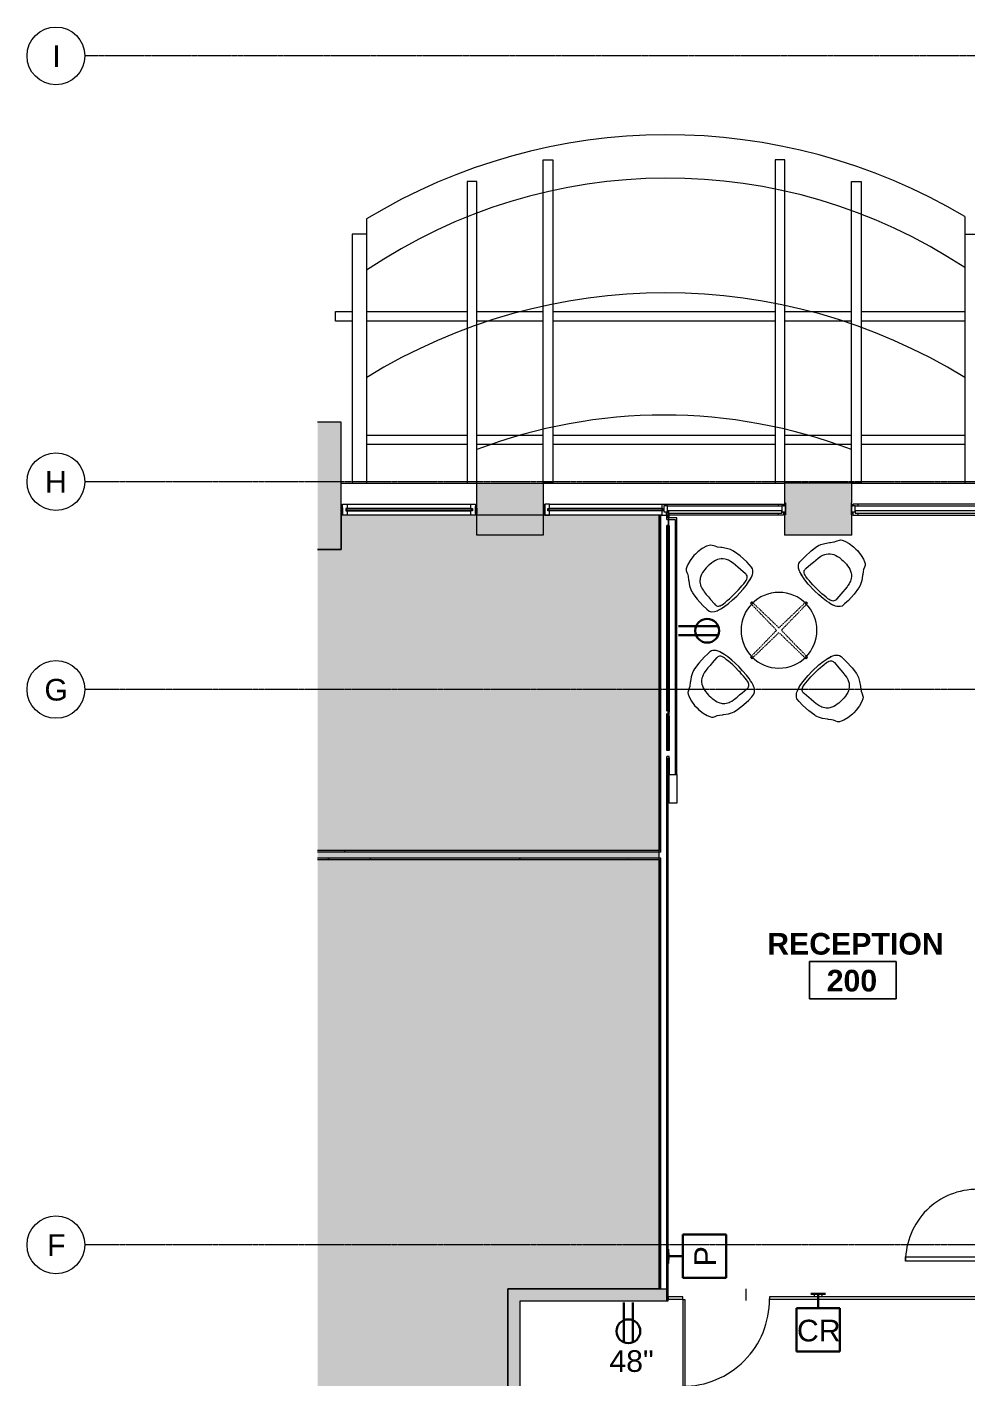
# Model space of a CAD drawing. Header units: inches. Extents: x 29752 to 31446, y 4278 to 5722.
# Drawn here: x 29752 to 30142, y 5061 to 5623 of the extents above; entities that cross this region are included whole.
import ezdxf

# ---------------------------------------------------------------- set-up
doc = ezdxf.new("R2010")
doc.units = ezdxf.units.IN
doc.header["$MEASUREMENT"] = 0
doc.linetypes.add('Dash', pattern=[0.25, 0.125, -0.125])
doc.linetypes.add('Grid Line 1_2_', pattern=[0.875, 0.5, -0.125, 0.125, -0.125])
for name, color, linetype, lineweight in [('1900 Duke Street_2nd Flr_LINKED_dwg', 8, 'Continuous', 9), ('A-ANNO-NOTE', 131, 'Continuous', 30), ('A-AREA-IDEN', 2, 'Continuous', 9), ('A-DETL-GENF', 92, 'Continuous', 9), ('A-DETL-THIN', 151, 'Continuous', 9), ('A-DOOR', 31, 'Continuous', 13), ('A-DOOR-FRAM', 31, 'Continuous', 20), ('A-GLAZ-CURT', 52, 'Continuous', 9), ('A-GLAZ-CWMG', 51, 'Continuous', 9), ('A-WALL', 113, 'Continuous', 13), ('A-WALL-PATT', 111, 'Continuous', 13), ('AE-GLAZING', 7, 'Continuous', 9), ('AE-Overhead', 7, 'Continuous', 9), ('AE-SILL', 7, 'Continuous', 9), ('AE-WALLS-PATT', 7, 'Continuous', 9), ('AE-WALLS-TENANT', 7, 'Continuous', 9), ('E-ELEC-FIXT', 91, 'Continuous', 9), ('I-FURN', 30, 'Continuous', 9), ('I-FURN-HDLN', 30, 'Dash', 9), ('I-WALL', 2, 'Continuous', 13), ('S-GRID', 1, 'Continuous', 9), ('S-GRID-IDEN', 1, 'Continuous', 9)]:
    doc.layers.add(name, color=color, linetype=linetype, lineweight=lineweight)
doc.styles.add('Swis721 Lt BT', font='swissl.ttf', dxfattribs={"height": 9})
doc.styles.add('Swis721 Lt BT_B', font='', dxfattribs={"height": 9})
doc.styles.get('Swis721 Lt BT_B').set_extended_font_data('Swis721 Lt BT', bold=True)
pattern_1 = [(0, (0, 0), (30.72, 7.68), [1.267, -21.773, 1.267, -21.773, -122.88]), (0, (0, 0), (30.72, 7.68), [-46.08, 1.267, -44.813, 1.267, -21.773, -53.76]), (0, (0, 0), (30.72, 7.68), [-115.2, 1.267, -14.093, 1.267, -37.133]), (120, (11.52, 3.84), (-22.0110751, 22.7643004), [1.267, -21.773, 1.267, -21.773, -122.88]), (120, (11.52, 3.84), (-22.0110751, 22.7643004), [-46.08, 1.267, -44.813, 1.267, -21.773, -53.76]), (120, (11.52, 3.84), (-22.0110751, 22.7643004), [-115.2, 1.267, -14.093, 1.267, -37.133]), (240, (15.36, 19.2), (-8.7089249, -30.4443004), [1.267, -21.773, 1.267, -21.773, -122.88]), (240, (15.36, 19.2), (-8.7089249, -30.4443004), [-46.08, 1.267, -44.813, 1.267, -21.773, -53.76]), (240, (15.36, 19.2), (-8.7089249, -30.4443004), [-115.2, 1.267, -14.093, 1.267, -37.133])]

# ---------------------------------------------------------------- blocks, each defined once
blk = doc.blocks.new('1900 Duke Street_2nd Flr_LINKED_dwg-5565117-FIRST FLOOR POWER _ SIGNAL')
at = {"layer": 'AE-WALLS-PATT'}
for points in [[(783.63, 1026.7), (783.63, 1079.62), (773.84, 1079.62), (773.84, 1026.7)], [(867.62, 1032.7), (867.62, 1054.28), (840, 1054.28), (840, 1032.7)]]:
    blk.add_hatch(color=256, dxfattribs=at).paths.add_polyline_path(points, flags=0)
h = blk.add_hatch(color=256, dxfattribs=at)
h.paths.add_polyline_path([(968, 1032.7), (995.63, 1032.7), (995.63, 1032.83), (968, 1032.83)], flags=0)
h.paths.add_polyline_path([(968.19, 1041.08), (968.19, 1042.33), (968, 1042.33), (968, 1041.08)], flags=0)
h.paths.add_polyline_path([(968, 1044.83), (968.19, 1044.83), (968.19, 1046.08), (968, 1046.08)], flags=0)
at = {"layer": 'AE-GLAZING'}
for p, q in [((918.81, 1045.53), (965.38, 1045.53)), ((783.63, 1043.83), (784.22, 1041.72)), ((786.25, 1041.03), (784.25, 1041.03)), ((838.13, 1043.58), (785.5, 1043.58)), ((838.13, 1042.98), (785.5, 1042.98)), ((785.88, 1043.58), (785.88, 1042.98)), ((837.75, 1042.98), (837.75, 1043.58)), ((840, 1043.83), (839.4, 1041.72)), ((867.62, 1043.83), (868.22, 1041.72)), ((917.31, 1043.58), (869.5, 1043.58)), ((917.31, 1042.98), (869.5, 1042.98)), ((869.88, 1043.58), (869.88, 1042.98)), ((916.81, 1043.78), (870.25, 1043.78)), ((916.81, 1041.03), (870.25, 1041.03)), ((916.94, 1042.98), (916.94, 1043.58)), ((919.56, 1041.03), (918.81, 1041.03)), ((919.77, 1041.03), (919.56, 1041.03)), ((965.38, 1041.03), (919.77, 1041.03)), ((967.56, 1042.33), (967.41, 1041.72)), ((967.78, 1042.33), (967.93, 1041.72)), ((995.8, 1042.33), (995.69, 1041.96)), ((996.05, 1042.33), (996.22, 1041.72)), ((998.25, 1041.83), (998.25, 1041.03))]:
    blk.add_line(p, q, dxfattribs=at)
at = {"layer": 'AE-GLAZING', "flags": 128}
for points in [[(784.25, 1043.67), (784.25, 1041.03), (784.25, 1045.53), (786.25, 1045.53)], [(786.25, 1043.78), (786.25, 1045.53), (837.38, 1045.53), (837.38, 1043.78), (786.25, 1043.78), (785.5, 1043.78), (785.5, 1042.78), (786.25, 1042.78)], [(837.38, 1045.53), (839.38, 1045.53), (839.38, 1041.03), (837.38, 1041.03), (786.25, 1041.03), (786.25, 1042.78), (837.38, 1042.78), (837.38, 1041.03)], [(870.25, 1045.53), (916.81, 1045.53), (916.81, 1043.78), (917.31, 1043.78), (917.31, 1042.78), (916.81, 1042.78), (870.25, 1042.78), (869.5, 1042.78), (869.5, 1043.78), (870.25, 1043.78), (870.25, 1045.53), (868.25, 1045.53), (868.25, 1041.03), (868.25, 1043.67)], [(916.81, 1045.53), (918.81, 1045.53), (918.81, 1044.83)], [(965.38, 1044.83), (965.38, 1045.53), (967.38, 1045.53), (967.38, 1044.83)], [(998.25, 1045.53), (996.25, 1045.53), (996.25, 1044.83)], [(1049.38, 1044.83), (1049.38, 1045.53), (998.25, 1045.53), (998.25, 1044.83)], [(784.22, 1043.83), (783.63, 1043.83), (783.63, 1041.72), (784.22, 1041.72), (784.22, 1043.83), (783.63, 1041.72)], [(837.38, 1043.78), (838.13, 1043.78), (838.13, 1042.78), (837.38, 1042.78)], [(840, 1041.72), (839.4, 1043.83), (840, 1043.83), (840, 1041.72), (839.4, 1041.72), (839.4, 1043.83)], [(868.22, 1043.83), (867.62, 1043.83), (867.62, 1041.72), (868.22, 1041.72), (868.22, 1043.83), (867.62, 1041.72)], [(868.25, 1041.03), (870.25, 1041.03), (870.25, 1042.78)], [(916.81, 1042.78), (916.81, 1041.03), (918.81, 1041.03), (918.81, 1042.33)], [(967.38, 1042.33), (967.38, 1041.03), (965.38, 1041.03), (965.38, 1041.83)], [(967.93, 1042.33), (967.93, 1041.72), (967.41, 1041.72), (967.41, 1042.33)], [(995.69, 1041.72), (996.22, 1041.72), (996.22, 1042.33)], [(996.25, 1042.33), (996.25, 1041.03), (998.25, 1041.03), (1049.38, 1041.03), (1049.38, 1041.83)]]:
    blk.add_lwpolyline(points, dxfattribs=at)
at = {"layer": 'AE-GLAZING'}
for centre, radius, start, end in [((783.91, 1046), 0.631, 242.9414, 302.3616), ((783.91, 1045.84), 0.631, 242.9414, 302.3616), ((783.91, 1045.64), 0.631, 242.9414, 302.3616), ((783.91, 1045.42), 0.631, 242.9414, 302.3616), ((839.71, 1046), 0.631, 237.6384, 297.0586), ((839.71, 1045.84), 0.631, 237.6384, 297.0586), ((839.71, 1045.64), 0.631, 237.6384, 297.0586), ((839.71, 1045.42), 0.631, 237.6384, 297.0586), ((867.91, 1046), 0.631, 242.9414, 302.3616), ((867.91, 1045.84), 0.631, 242.9414, 302.3616), ((867.91, 1045.64), 0.631, 242.9414, 302.3616), ((867.91, 1045.42), 0.631, 242.9414, 302.3616), ((967.68, 1045.87), 0.497, 233.3767, 300.5856), ((967.68, 1045.7), 0.497, 233.3767, 300.5856), ((967.68, 1045.51), 0.497, 233.3767, 300.5856), ((967.68, 1045.28), 0.497, 233.3767, 251.8134), ((967.68, 1045.28), 0.497, 288.5682, 300.5856), ((995.91, 1046), 0.631, 249.476, 302.3616), ((995.91, 1045.84), 0.631, 249.476, 302.3616), ((995.91, 1045.64), 0.631, 249.476, 302.3616), ((995.91, 1045.42), 0.631, 286.0659, 302.3616)]:
    blk.add_arc(centre, radius, start, end, dxfattribs=at)
for centre in [(783.94, 1044.32), (839.63, 1044.32), (867.94, 1044.32)]:
    blk.add_ellipse(centre, major_axis=(0, 0.333), ratio=0.724983, dxfattribs=at)
at = {"layer": 'AE-Overhead'}
for p, q in [((794.22, 1164.19), (794.22, 1054.28)), ((1042.69, 1165.15), (1042.69, 1054.28)), ((794.22, 1125.64), (836, 1125.64)), ((840, 1125.64), (867.62, 1125.64)), ((871.62, 1125.64), (964, 1125.64)), ((968, 1125.64), (995.63, 1125.64)), ((999.63, 1125.64), (1042.69, 1125.64)), ((836, 1121.64), (794.22, 1121.64)), ((867.62, 1121.64), (840, 1121.64)), ((964, 1121.64), (871.62, 1121.64)), ((995.63, 1121.64), (968, 1121.64)), ((1042.69, 1121.64), (999.63, 1121.64)), ((794.22, 1074.29), (836, 1074.29)), ((840, 1074.29), (867.62, 1074.29)), ((871.62, 1074.29), (964, 1074.29)), ((968, 1074.29), (995.63, 1074.29)), ((999.63, 1074.29), (1042.69, 1074.29)), ((836, 1070.29), (794.22, 1070.29)), ((867.62, 1070.29), (840, 1070.29)), ((964, 1070.29), (871.62, 1070.29)), ((995.63, 1070.29), (968, 1070.29)), ((1042.69, 1070.29), (999.63, 1070.29)), ((964, 1054.28), (967.81, 1054.28)), ((999.63, 1054.28), (995.81, 1054.28))]:
    blk.add_line(p, q, dxfattribs=at)
at = {"layer": 'AE-Overhead', "flags": 128}
for points in [[(871.62, 1054.28), (867.62, 1054.28), (867.62, 1188.63), (871.62, 1188.63)], [(836, 1054.28), (840, 1054.28), (840, 1179.63), (836, 1179.63)]]:
    blk.add_lwpolyline(points, close=True, dxfattribs=at)
for points in [[(968, 1054.33), (968, 1188.63), (964, 1188.63), (964, 1054.28)], [(995.63, 1054.33), (995.63, 1179.63), (999.63, 1179.63), (999.63, 1054.28)], [(794.22, 1157.79), (788.22, 1157.79), (788.22, 1054.28)], [(1042.69, 1157.79), (1048.69, 1157.79), (1048.69, 1054.28)], [(788.22, 1121.64), (781.22, 1121.64), (781.22, 1125.64), (788.22, 1125.64)]]:
    blk.add_lwpolyline(points, dxfattribs=at)
at = {"layer": 'AE-Overhead'}
for centre, radius, start, end in [((919.25, 957.63), 241.45, 59.2544, 121.1863), ((919.25, 957.63), 223.45, 56.4676, 124.0236), ((918.46, 896.42), 236.99, 58.3842, 121.6158), ((917.81, 864.34), 218.23, 69.1109, 110.8891)]:
    blk.add_arc(centre, radius, start, end, dxfattribs=at)
at = {"layer": 'AE-SILL'}
for p, q in [((783.63, 1054.28), (967.81, 1054.28)), ((995.81, 1054.28), (1051.88, 1054.28))]:
    blk.add_line(p, q, dxfattribs=at)
at = {"layer": 'AE-WALLS-TENANT'}
for p, q in [((968, 1044.83), (968, 1046.08)), ((968, 1041.08), (968, 1042.33)), ((995.63, 1032.83), (995.63, 1032.7)), ((773.84, 1026.7), (783.63, 1026.7)), ((951.81, 719.33), (951.81, 714.45))]:
    blk.add_line(p, q, dxfattribs=at)
at = {"layer": 'AE-WALLS-TENANT', "flags": 128}
for points in [[(783.63, 1026.7), (783.63, 1066.88), (783.63, 1079.62), (773.84, 1079.62)], [(995.63, 1032.7), (968, 1032.7), (968, 1032.83)]]:
    blk.add_lwpolyline(points, dxfattribs=at)
blk.add_lwpolyline([(867.62, 1032.7), (840, 1032.7), (840, 1054.28), (867.62, 1054.28)], close=True, dxfattribs=at)
blk = doc.blocks.new('HermanMiller_Collection_SaibaSideChair - Conference Chair-6290401-FIRST FLOOR POWER _ SIGNAL')
at = {"layer": 'I-FURN'}
for p, q in [((-5.27, 11.72), (-6.85, 10.84)), ((-4.36, 12.02), (-5.27, 11.72)), ((-4.36, 12.02), (-5.27, 11.72)), ((-4.36, 12.02), (-5.27, 11.72)), ((-3.51, 12.26), (-4.36, 12.02)), ((-3.51, 12.26), (-4.36, 12.02)), ((-3.51, 12.26), (-4.36, 12.02)), ((-0.58, 12.69), (-3.51, 12.26)), ((-0.58, 12.69), (-3.51, 12.26)), ((-0.58, 12.69), (-3.51, 12.26)), ((3.01, 12.86), (-0.58, 12.69)), ((4.61, 12.82), (3.01, 12.86)), ((5.95, 12.71), (4.61, 12.82)), ((6.75, 12.54), (5.95, 12.71)), ((7.25, 12.26), (6.75, 12.54)), ((8.17, 11.26), (7.25, 12.26)), ((8.42, 10.85), (8.17, 11.26)), ((-12.87, 6.64), (-13.37, 5.6)), ((-12.44, 7.24), (-12.87, 6.64)), ((-10.82, 8.16), (-12.44, 7.24)), ((-10.18, 8.45), (-10.82, 8.16)), ((-9.85, 8.67), (-10.18, 8.45)), ((-8.78, 9.46), (-9.85, 8.67)), ((-8.47, 9.72), (-8.78, 9.46)), ((-6.85, 10.84), (-8.47, 9.72)), ((-5.39, 6.19), (-5.85, 5.56)), ((-4.76, 6.85), (-5.39, 6.19)), ((-4.14, 7.29), (-4.76, 6.85)), ((-3.59, 7.59), (-4.14, 7.29)), ((-2.79, 7.94), (-3.59, 7.59)), ((-1.82, 8.24), (-2.79, 7.94)), ((-0.61, 8.46), (-1.82, 8.24)), ((0.72, 8.59), (-0.61, 8.46)), ((2.04, 8.68), (0.72, 8.59)), ((3.38, 8.79), (2.04, 8.68)), ((6.15, 8.99), (3.38, 8.79)), ((6.48, 9.01), (6.15, 8.99)), ((6.83, 8.96), (6.48, 9.01)), ((7.22, 8.86), (6.83, 8.96)), ((7.53, 8.65), (7.22, 8.86)), ((7.92, 8.25), (7.53, 8.65)), ((8.16, 7.81), (7.92, 8.25)), ((8.35, 7.27), (8.16, 7.81)), ((8.45, 6.68), (8.35, 7.27)), ((8.79, 10.06), (8.42, 10.85)), ((8.61, 5.51), (8.45, 6.68)), ((8.9, 9.75), (8.79, 10.06)), ((9.24, 8.56), (8.9, 9.75)), ((9.49, 7.51), (9.22, 8.68)), ((9.49, 7.51), (9.22, 8.68)), ((9.49, 7.51), (9.24, 8.56)), ((9.76, 5.96), (9.49, 7.51)), ((9.76, 5.96), (9.49, 7.51)), ((9.76, 5.96), (9.49, 7.51)), ((10, 3.79), (9.76, 5.96)), ((-14.25, 1.45), (-14.28, 0)), ((-14.25, 1.45), (-14.28, 0)), ((-13.93, 3.7), (-14.25, 1.45)), ((-13.37, 5.6), (-13.93, 3.7)), ((-7.05, 1.24), (-7.08, 0.39)), ((-7.08, 0.39), (-7.08, 0.01)), ((-7.08, 0.01), (-7.07, -0.82)), ((-6.93, 2.38), (-7.05, 1.24)), ((-6.77, 3.27), (-6.93, 2.38)), ((-6.54, 4.1), (-6.77, 3.27)), ((-6.24, 4.89), (-6.54, 4.1)), ((-5.85, 5.56), (-6.24, 4.89)), ((8.72, 4.4), (8.61, 5.51)), ((8.78, 3.48), (8.72, 4.4)), ((8.85, 2.16), (8.78, 3.48)), ((8.89, 1.06), (8.85, 2.16)), ((8.87, -1.46), (8.89, 1.06)), ((10.16, -0.13), (10, 3.79)), ((-14.28, 0), (-14.29, -0.8)), ((-14.28, 0), (-14.29, -0.8)), ((-14.29, -0.8), (-13.99, -3.35)), ((-14.29, -0.8), (-13.99, -3.35)), ((-13.99, -3.35), (-13.52, -5.18)), ((-13.52, -5.18), (-13.1, -6.23)), ((-7.07, -0.82), (-7.02, -1.63)), ((-7.02, -1.63), (-6.91, -2.45)), ((-6.91, -2.45), (-6.76, -3.28)), ((-6.76, -3.28), (-6.53, -4.11)), ((-6.53, -4.11), (-6.24, -4.84)), ((-6.24, -4.84), (-6.06, -5.24)), ((-6.06, -5.24), (-5.8, -5.65)), ((8.51, -6.33), (8.62, -5.37)), ((8.62, -5.37), (8.73, -4.23)), ((8.73, -4.23), (8.8, -3.11)), ((8.8, -3.11), (8.85, -2.1)), ((8.85, -2.1), (8.87, -1.46)), ((9.66, -6.6), (9.92, -4.88)), ((9.66, -6.6), (9.92, -4.88)), ((9.92, -4.88), (10.04, -2.44)), ((10.04, -2.44), (10.16, -0.13)), ((-13.1, -6.23), (-12.69, -6.93)), ((-12.69, -6.93), (-12.18, -7.44)), ((-12.18, -7.44), (-11.47, -7.87)), ((-11.47, -7.87), (-10.56, -8.18)), ((-10.56, -8.18), (-9.84, -8.66)), ((-9.84, -8.66), (-8.78, -9.45)), ((-8.78, -9.45), (-8.44, -9.7)), ((-8.44, -9.7), (-6.72, -10.92)), ((-6.72, -10.92), (-5.26, -11.72)), ((-5.8, -5.65), (-5.51, -6.04)), ((-5.51, -6.04), (-5.2, -6.4)), ((-5.2, -6.4), (-4.81, -6.76)), ((-4.81, -6.76), (-4.3, -7.17)), ((-4.3, -7.17), (-3.73, -7.51)), ((-3.73, -7.51), (-3.19, -7.79)), ((-3.19, -7.79), (-2.82, -7.92)), ((-2.82, -7.92), (-2.05, -8.17)), ((-2.05, -8.17), (-1.23, -8.33)), ((-1.23, -8.33), (-0.63, -8.42)), ((-0.63, -8.42), (0.72, -8.58)), ((0.72, -8.58), (2.05, -8.68)), ((2.05, -8.68), (3.47, -8.78)), ((3.47, -8.78), (5.92, -8.96)), ((5.92, -8.96), (6.45, -9)), ((6.45, -9), (6.73, -8.98)), ((6.73, -8.98), (7.09, -8.9)), ((7.09, -8.9), (7.43, -8.73)), ((7.43, -8.73), (7.76, -8.46)), ((7.76, -8.46), (7.96, -8.15)), ((7.96, -8.15), (8.14, -7.83)), ((8.14, -7.83), (8.3, -7.41)), ((8.17, -11.26), (8.47, -10.77)), ((8.3, -7.41), (8.4, -6.96)), ((8.4, -6.96), (8.51, -6.33)), ((8.47, -10.77), (8.73, -10.17)), ((8.73, -10.17), (8.9, -9.74)), ((8.9, -9.74), (9.25, -8.58)), ((9.25, -8.58), (9.46, -7.72)), ((9.36, -8.15), (9.46, -7.72)), ((9.36, -8.15), (9.46, -7.72)), ((9.46, -7.72), (9.66, -6.6)), ((9.46, -7.72), (9.66, -6.6)), ((9.46, -7.72), (9.66, -6.6)), ((9.66, -6.6), (9.69, -6.39)), ((-5.26, -11.72), (-4.53, -11.95)), ((-5.26, -11.72), (-4.53, -11.95)), ((-5.26, -11.72), (-4.53, -11.95)), ((-4.53, -11.95), (-3.9, -12.15)), ((-4.53, -11.95), (-3.9, -12.15)), ((-4.53, -11.95), (-3.9, -12.15)), ((-3.9, -12.15), (-3.52, -12.26)), ((-3.9, -12.15), (-3.52, -12.26)), ((-3.9, -12.15), (-3.52, -12.26)), ((-3.52, -12.26), (-0.58, -12.69)), ((-3.52, -12.26), (-0.58, -12.69)), ((-3.52, -12.26), (-0.58, -12.69)), ((-0.58, -12.69), (3.02, -12.86)), ((3.02, -12.86), (5.15, -12.78)), ((5.15, -12.78), (6.54, -12.62)), ((6.54, -12.62), (7.24, -12.25)), ((7.24, -12.25), (8.17, -11.26))]:
    blk.add_line(p, q, dxfattribs=at)
for centre, radius, start, end in [((1.18, 6.82), 8.25, 12.1813, 20.7413), ((-0.69, -6.21), 10.22, 339.7908, 346.6331)]:
    blk.add_arc(centre, radius, start, end, dxfattribs=at)
blk = doc.blocks.new('HermanMiller_Collection_SaibaSideChair - Conference Chair-6290403-FIRST FLOOR POWER _ SIGNAL')
at = {"layer": 'I-FURN'}
for p, q in [((-6.72, 10.92), (-5.26, 11.72)), ((-5.26, 11.72), (-4.53, 11.95)), ((-5.26, 11.72), (-4.53, 11.95)), ((-5.26, 11.72), (-4.53, 11.95)), ((-4.53, 11.95), (-3.9, 12.15)), ((-4.53, 11.95), (-3.9, 12.15)), ((-4.53, 11.95), (-3.9, 12.15)), ((-3.9, 12.15), (-3.52, 12.26)), ((-3.9, 12.15), (-3.52, 12.26)), ((-3.9, 12.15), (-3.52, 12.26)), ((-3.52, 12.26), (-0.58, 12.69)), ((-3.52, 12.26), (-0.58, 12.69)), ((-3.52, 12.26), (-0.58, 12.69)), ((-0.58, 12.69), (3.02, 12.86)), ((3.02, 12.86), (5.15, 12.78)), ((5.15, 12.78), (6.54, 12.62)), ((6.54, 12.62), (7.24, 12.25)), ((7.24, 12.25), (8.17, 11.26)), ((8.17, 11.26), (8.47, 10.77)), ((-13.52, 5.18), (-13.1, 6.23)), ((-13.1, 6.23), (-12.69, 6.93)), ((-12.69, 6.93), (-12.18, 7.44)), ((-12.18, 7.44), (-11.47, 7.87)), ((-11.47, 7.87), (-10.56, 8.18)), ((-10.56, 8.18), (-9.84, 8.66)), ((-9.84, 8.66), (-8.78, 9.45)), ((-8.78, 9.45), (-8.44, 9.7)), ((-8.44, 9.7), (-6.72, 10.92)), ((-6.06, 5.24), (-5.8, 5.65)), ((-5.8, 5.65), (-5.51, 6.04)), ((-5.51, 6.04), (-5.2, 6.4)), ((-5.2, 6.4), (-4.81, 6.76)), ((-4.81, 6.76), (-4.3, 7.17)), ((-4.3, 7.17), (-3.73, 7.51)), ((-3.73, 7.51), (-3.19, 7.79)), ((-3.19, 7.79), (-2.82, 7.92)), ((-2.82, 7.92), (-2.05, 8.17)), ((-2.05, 8.17), (-1.23, 8.33)), ((-1.23, 8.33), (-0.63, 8.42)), ((-0.63, 8.42), (0.72, 8.58)), ((0.72, 8.58), (2.05, 8.68)), ((2.05, 8.68), (3.47, 8.78)), ((3.47, 8.78), (5.92, 8.96)), ((5.92, 8.96), (6.45, 9)), ((6.45, 9), (6.73, 8.98)), ((6.73, 8.98), (7.09, 8.9)), ((7.09, 8.9), (7.43, 8.73)), ((7.43, 8.73), (7.76, 8.46)), ((7.76, 8.46), (7.96, 8.15)), ((7.96, 8.15), (8.14, 7.83)), ((8.14, 7.83), (8.3, 7.41)), ((8.3, 7.41), (8.4, 6.96)), ((8.4, 6.96), (8.51, 6.33)), ((8.47, 10.77), (8.73, 10.17)), ((8.51, 6.33), (8.62, 5.37)), ((8.73, 10.17), (8.9, 9.74)), ((8.9, 9.74), (9.25, 8.58)), ((9.25, 8.58), (9.46, 7.72)), ((9.36, 8.15), (9.46, 7.72)), ((9.36, 8.15), (9.46, 7.72)), ((9.46, 7.72), (9.66, 6.6)), ((9.46, 7.72), (9.66, 6.6)), ((9.46, 7.72), (9.66, 6.6)), ((9.66, 6.6), (9.69, 6.39)), ((9.66, 6.6), (9.92, 4.88)), ((9.66, 6.6), (9.92, 4.88)), ((-14.29, 0.8), (-13.99, 3.35)), ((-14.29, 0.8), (-13.99, 3.35)), ((-14.28, 0), (-14.29, 0.8)), ((-14.28, 0), (-14.29, 0.8)), ((-14.25, -1.45), (-14.28, 0)), ((-14.25, -1.45), (-14.28, 0)), ((-13.99, 3.35), (-13.52, 5.18)), ((-7.08, -0.01), (-7.07, 0.82)), ((-7.07, 0.82), (-7.02, 1.63)), ((-7.02, 1.63), (-6.91, 2.45)), ((-6.91, 2.45), (-6.76, 3.28)), ((-6.76, 3.28), (-6.53, 4.11)), ((-6.53, 4.11), (-6.24, 4.84)), ((-6.24, 4.84), (-6.06, 5.24)), ((8.62, 5.37), (8.73, 4.23)), ((8.73, 4.23), (8.8, 3.11)), ((8.8, 3.11), (8.85, 2.1)), ((8.85, 2.1), (8.87, 1.46)), ((8.87, 1.46), (8.89, -1.06)), ((9.92, 4.88), (10.04, 2.44)), ((10.16, 0.13), (10, -3.79)), ((10.04, 2.44), (10.16, 0.13)), ((-13.93, -3.7), (-14.25, -1.45)), ((-13.37, -5.6), (-13.93, -3.7)), ((-12.87, -6.64), (-13.37, -5.6)), ((-7.08, -0.39), (-7.08, -0.01)), ((-7.05, -1.24), (-7.08, -0.39)), ((-6.93, -2.38), (-7.05, -1.24)), ((-6.77, -3.27), (-6.93, -2.38)), ((-6.54, -4.1), (-6.77, -3.27)), ((-6.24, -4.89), (-6.54, -4.1)), ((-5.85, -5.56), (-6.24, -4.89)), ((-5.39, -6.19), (-5.85, -5.56)), ((8.61, -5.51), (8.45, -6.68)), ((8.72, -4.4), (8.61, -5.51)), ((8.78, -3.48), (8.72, -4.4)), ((8.85, -2.16), (8.78, -3.48)), ((8.89, -1.06), (8.85, -2.16)), ((10, -3.79), (9.76, -5.96)), ((-12.44, -7.24), (-12.87, -6.64)), ((-10.82, -8.16), (-12.44, -7.24)), ((-10.18, -8.45), (-10.82, -8.16)), ((-9.85, -8.67), (-10.18, -8.45)), ((-8.78, -9.46), (-9.85, -8.67)), ((-8.47, -9.72), (-8.78, -9.46)), ((-6.85, -10.84), (-8.47, -9.72)), ((-5.27, -11.72), (-6.85, -10.84)), ((-4.76, -6.85), (-5.39, -6.19)), ((-4.14, -7.29), (-4.76, -6.85)), ((-3.59, -7.59), (-4.14, -7.29)), ((-2.79, -7.94), (-3.59, -7.59)), ((-1.82, -8.24), (-2.79, -7.94)), ((-0.61, -8.46), (-1.82, -8.24)), ((0.72, -8.59), (-0.61, -8.46)), ((2.04, -8.68), (0.72, -8.59)), ((3.38, -8.79), (2.04, -8.68)), ((6.15, -8.99), (3.38, -8.79)), ((6.48, -9.01), (6.15, -8.99)), ((6.83, -8.96), (6.48, -9.01)), ((7.22, -8.86), (6.83, -8.96)), ((7.53, -8.65), (7.22, -8.86)), ((7.92, -8.25), (7.53, -8.65)), ((8.16, -7.81), (7.92, -8.25)), ((8.35, -7.27), (8.16, -7.81)), ((8.42, -10.85), (8.17, -11.26)), ((8.45, -6.68), (8.35, -7.27)), ((8.79, -10.06), (8.42, -10.85)), ((8.9, -9.75), (8.79, -10.06)), ((9.24, -8.56), (8.9, -9.75)), ((9.49, -7.51), (9.22, -8.68)), ((9.49, -7.51), (9.22, -8.68)), ((9.49, -7.51), (9.24, -8.56)), ((9.76, -5.96), (9.49, -7.51)), ((9.76, -5.96), (9.49, -7.51)), ((9.76, -5.96), (9.49, -7.51)), ((-4.36, -12.02), (-5.27, -11.72)), ((-4.36, -12.02), (-5.27, -11.72)), ((-4.36, -12.02), (-5.27, -11.72)), ((-3.51, -12.26), (-4.36, -12.02)), ((-3.51, -12.26), (-4.36, -12.02)), ((-3.51, -12.26), (-4.36, -12.02)), ((-0.58, -12.69), (-3.51, -12.26)), ((-0.58, -12.69), (-3.51, -12.26)), ((-0.58, -12.69), (-3.51, -12.26)), ((3.01, -12.86), (-0.58, -12.69)), ((4.61, -12.82), (3.01, -12.86)), ((5.95, -12.71), (4.61, -12.82)), ((6.75, -12.54), (5.95, -12.71)), ((7.25, -12.26), (6.75, -12.54)), ((8.17, -11.26), (7.25, -12.26))]:
    blk.add_line(p, q, dxfattribs=at)
for centre, radius, start, end in [((-0.69, 6.21), 10.22, 13.3669, 20.2092), ((1.18, -6.82), 8.25, 339.2587, 347.8187)]:
    blk.add_arc(centre, radius, start, end, dxfattribs=at)
blk = doc.blocks.new('Table-Coffee-Teknion-BBCTC_Cosmos_Round-R2013 - 17 3_4_ High-6290376-FIRST FLOOR POWER _ SIGNAL')
at = {"layer": 'I-FURN'}
for p, q in [((-11.85, 11.25), (-11.44, 10.83)), ((-10.81, 11.45), (-11.24, 11.86)), ((11.24, 11.86), (10.81, 11.45)), ((11.44, 10.83), (11.85, 11.25)), ((-11.44, -10.83), (-11.85, -11.25)), ((11.81, -11.29), (11.41, -10.86)), ((-11.24, -11.86), (-10.81, -11.45)), ((10.82, -11.45), (11.24, -11.86))]:
    blk.add_line(p, q, dxfattribs=at)
for radius, start, end in [(15.75, 0, 180), (16.34, 133.4535, 136.4655), (15.75, 133.359, 136.5603), (15.75, 43.4397, 46.635), (16.34, 43.5345, 46.5404), (15.75, 180, 360), (15.75, 223.4397, 226.635), (15.75, 313.3594, 316.3973), (16.34, 223.5345, 226.5404), (16.34, 313.4535, 316.3027)]:
    blk.add_arc((0, 0), radius, start, end, dxfattribs=at)
at = {"layer": 'I-FURN-HDLN'}
for p, q in [((-1.13, 0.14), (-11.85, 11.25)), ((-11.24, 11.86), (-0.14, 1.13)), ((0.14, 1.13), (11.24, 11.86)), ((11.85, 11.25), (1.13, 0.14)), ((-11.85, -11.25), (-1.13, -0.13)), ((-0.14, -1.13), (-11.24, -11.86)), ((11.24, -11.86), (0.14, -1.14)), ((1.14, -0.14), (11.81, -11.29))]:
    blk.add_line(p, q, dxfattribs=at)
for centre, start, end in [((-1.29, 0), 319.2979, 41.4043), ((0, 1.29), 228.5957, 311.4043), ((1.29, 0), 138.6476, 223.7627), ((0, -1.29), 47.5735, 131.4196)]:
    blk.add_arc(centre, 0.206, start, end, dxfattribs=at)
blk = doc.blocks.new('Single Flush - OTJ_SOLIDFLUSH_ALUM 3-6427515-FIRST FLOOR POWER _ SIGNAL')
at = {"layer": 'A-DOOR', "lineweight": 20}
for p, q in [((13.15625, -1.875), (14.90625, -1.875)), ((13.15625, -31.6875), (13.15625, -1.875)), ((14.90625, -1.875), (14.90625, -31.6875)), ((14.90625, -31.6875), (13.15625, -31.6875))]:
    blk.add_line(p, q, dxfattribs=at)
at = {"layer": 'A-DOOR', "lineweight": 9}
blk.add_arc((14.90625, -1.875), 29.8125, 179.5, 270, dxfattribs=at)
at = {"layer": 'A-DOOR-FRAM'}
for p, q in [((-17, 3.875), (-17, -1.875)), ((-17, 3.875), (-15, 3.875)), ((-15, 3.875), (-15, -1.875)), ((15.000004, 3.875), (15.000004, -1.875)), ((15.000004, 3.875), (17.000004, 3.875)), ((17.000004, 3.875), (17.000004, -1.875)), ((-17, -1.875), (-15, -1.875)), ((15.000004, -1.875), (17.000004, -1.875))]:
    blk.add_line(p, q, dxfattribs=at)
blk = doc.blocks.new('Furniture 3 - Furniture 1-6136880-FIRST FLOOR POWER _ SIGNAL')
at = {"layer": 'I-FURN'}
for p, q in [((30018.11, 5421.64), (30018.11, 5336.37)), ((30018.32, 5421.64), (30018.11, 5421.64)), ((30018.11, 5419.64), (30018.11, 5420.64)), ((30018.32, 5336.37), (30018.32, 5421.64)), ((30018.32, 5420.64), (30018.32, 5418.62)), ((30018.32, 5415.5), (30018.32, 5336.37)), ((30018.11, 5337.05), (30018.11, 5337.99)), ((30018.11, 5336.37), (30018.11, 5337.05)), ((30018.11, 5336.37), (30018.32, 5336.37)), ((30018.32, 5336.37), (30018.11, 5336.37))]:
    blk.add_line(p, q, dxfattribs=at)
blk = doc.blocks.new('Rectangular Mullion - 1_5_ x 2_5_ rectangular-6353520-FIRST FLOOR POWER _ SIGNAL')
at = {"layer": 'A-GLAZ-CWMG', "lineweight": 20}
for p, q in [((0, 1.25), (-1.5, 1.25)), ((-1.5, 1.25), (-1.5, -1.25)), ((0, -1.25), (0, 1.25)), ((-1.5, -1.25), (0, -1.25))]:
    blk.add_line(p, q, dxfattribs=at)
blk = doc.blocks.new('System Panel - Glazed-6362420-FIRST FLOOR POWER _ SIGNAL')
at = {"layer": 'A-GLAZ-CURT', "lineweight": 13}
for p, q in [((26.65, 1.75), (-26.65, 1.75)), ((-26.65, 1.75), (-26.65, 0.75)), ((-26.65, 0.75), (26.65, 0.75)), ((26.65, 0.75), (26.65, 1.75))]:
    blk.add_line(p, q, dxfattribs=at)
blk = doc.blocks.new('Rectangular Mullion - 1_5_ x 2_5_ rectangular-6353524-FIRST FLOOR POWER _ SIGNAL')
at = {"layer": 'A-GLAZ-CWMG', "lineweight": 20}
for p, q in [((-1.5, 1.25), (0, 1.25)), ((-1.5, -1.25), (-1.5, 1.25)), ((0, 1.25), (0, -1.25)), ((0, -1.25), (-1.5, -1.25))]:
    blk.add_line(p, q, dxfattribs=at)
blk = doc.blocks.new('System Panel - Glazed-6362424-FIRST FLOOR POWER _ SIGNAL')
at = {"layer": 'A-GLAZ-CURT', "lineweight": 13}
for p, q in [((23.17, 1.75), (-23.75, 1.75)), ((-23.75, 1.75), (-23.75, 0.75)), ((-23.75, 0.75), (23.17, 0.75)), ((23.37, 1.75), (23.17, 1.75)), ((23.17, 0.75), (23.37, 0.75)), ((23.75, 1.75), (23.37, 1.75)), ((23.37, 0.75), (23.75, 0.75)), ((23.75, 0.75), (23.75, 1.75))]:
    blk.add_line(p, q, dxfattribs=at)
blk = doc.blocks.new('Rectangular Mullion - 1_5_ x 2_5_ rectangular-6362418-FIRST FLOOR POWER _ SIGNAL')
at = {"layer": 'A-GLAZ-CWMG'}
blk.add_line((30095.74, 5423.64), (30149.05, 5423.64), dxfattribs=at)
blk = doc.blocks.new('Rectangular Mullion - 1_5_ x 2_5_ rectangular-6362422-FIRST FLOOR POWER _ SIGNAL')
at = {"layer": 'A-GLAZ-CWMG'}
blk.add_line((30017.74, 5423.64), (30065.24, 5423.64), dxfattribs=at)
blk = doc.blocks.new('PS - Junction Box _Wall Base_ - Card Reader-4868761-FIRST FLOOR POWER _ SIGNAL')
at = {"layer": 'E-ELEC-FIXT'}
for p, q in [((30078.11, 5096.33), (30082.61, 5096.33)), ((30078.11, 5096.14), (30078.11, 5096.33)), ((30082.61, 5096.14), (30078.11, 5096.14)), ((30078.86, 5094.89), (30078.86, 5096.14)), ((30081.86, 5096.14), (30081.86, 5094.89)), ((30082.61, 5096.33), (30082.61, 5096.14))]:
    blk.add_line(p, q, dxfattribs=at)
blk = doc.blocks.new('PS - Junction Box _Wall Base_ - Push to Exit-4868767-FIRST FLOOR POWER _ SIGNAL')
at = {"layer": 'E-ELEC-FIXT'}
for p, q in [((30018.3, 5113.08), (30018.11, 5113.08)), ((30018.3, 5113.08), (30018.3, 5110.33)), ((30018.11, 5110.33), (30018.3, 5110.33))]:
    blk.add_line(p, q, dxfattribs=at)
blk = doc.blocks.new('Single Glass Door - 36_ x 96_-6428360-FIRST FLOOR POWER _ SIGNAL')
at = {"layer": 'A-DOOR', "lineweight": 20}
for p, q in [((17, 38), (17, 2)), ((18, 38), (17, 38)), ((18, 2), (18, 38)), ((17, 2), (18, 2))]:
    blk.add_line(p, q, dxfattribs=at)
at = {"layer": 'A-DOOR', "lineweight": 9}
blk.add_arc((18, 2), 36, 90, 180.5, dxfattribs=at)
blk = doc.blocks.new('System Panel - Glazed-6428524-FIRST FLOOR POWER _ SIGNAL')
at = {"layer": 'A-GLAZ-CURT', "lineweight": 13}
for p, q in [((22.1875, 1.75), (-64.1875, 1.75)), ((-64.1875, 1.75), (-64.1875, 0.75)), ((-64.1875, 0.75), (22.1875, 0.75)), ((22.1875, 0.75), (22.1875, 1.75)), ((64.1875, 1.75), (58.1875, 1.75)), ((58.1875, 1.75), (58.1875, 0.75)), ((58.1875, 0.75), (64.1875, 0.75)), ((64.1875, 0.75), (64.1875, 1.75))]:
    blk.add_line(p, q, dxfattribs=at)
blk = doc.blocks.new('Room Tag - Room Name and Number-3379422-FIRST FLOOR POWER _ SIGNAL')
at = {"layer": 'A-AREA-IDEN'}
for p, q in [((-0.1881, -0.1636), (-0.1881, -0.0018)), ((-0.1881, -0.0018), (0.1869, -0.0018)), ((0.1869, -0.0018), (-0.1881, -0.0018)), ((-0.1881, -0.0018), (-0.1881, -0.1636)), ((0.1869, -0.0018), (0.1869, -0.1636)), ((0.1869, -0.1636), (0.1869, -0.0018)), ((0.1869, -0.1636), (-0.1881, -0.1636)), ((-0.1881, -0.1636), (0.1869, -0.1636))]:
    blk.add_line(p, q, dxfattribs=at)
blk = doc.blocks.new('Grid - Grid Head - Circle-50561-FIRST FLOOR POWER _ SIGNAL')
at = {"layer": 'S-GRID-IDEN'}
blk.add_circle((0, 0), 0.125, dxfattribs=at)

msp = doc.modelspace()

# ---------------------------------------------------------------- hatches: boundary and pattern name
at = {"layer": 'A-DETL-GENF'}
h = msp.add_hatch(color=9, dxfattribs=at)
h.paths.add_polyline_path([(29883.92, 4391.56), (29937.92, 4391.56), (29937.92, 4391.81), (29967.92, 4391.81), (29967.92, 4391.56), (30063.92, 4391.56), (30063.92, 4391.81), (30077.49, 4391.81), (30077.49, 4721.2), (29872.39, 4721.2), (29872.39, 4391.81), (29883.92, 4391.81)], flags=0)
h.paths.add_polyline_path([(29872.39, 5033.27), (29951.49, 5033.27), (29951.49, 5098.14), (30014.36, 5098.14), (30014.36, 5419.84), (29966.17, 5419.84), (29966.17, 5411.51), (29938.55, 5411.51), (29938.55, 5419.84), (29882.17, 5419.84), (29882.17, 5405.51), (29872.39, 5405.51), (29872.39, 5037.14)], flags=0)
at = {"layer": 'A-WALL'}
msp.add_hatch(color=250, dxfattribs=at).paths.add_polyline_path([(30094.17, 5411.64), (30094.36, 5411.64), (30094.36, 5419.89), (30094.24, 5419.89), (30094.24, 5424.89), (30094.36, 5424.89), (30094.36, 5433.14), (30066.36, 5433.14), (30066.36, 5424.89), (30066.74, 5424.89), (30066.74, 5419.89), (30066.36, 5419.89), (30066.36, 5411.64), (30080.8, 5411.64)], flags=0)
at = {"layer": 'A-WALL-PATT', "lineweight": 9}
h = msp.add_hatch(dxfattribs=at)
h.set_pattern_fill('FP_1', color=256, style=0, pattern_type=2)
h.set_pattern_definition(pattern_1)
h.paths.add_polyline_path([(30014.36, 5098.13), (30014.99, 5098.13), (30014.99, 5277.25), (30014.36, 5277.25), (30014.36, 5098.14)], flags=0)
h.paths.add_polyline_path([(30014.36, 5279.75), (30014.99, 5279.75), (30014.99, 5419.64), (30014.36, 5419.64), (30014.36, 5280.37)], flags=0)
h = msp.add_hatch(dxfattribs=at)
h.set_pattern_fill('FP_1', color=256, style=0, pattern_type=2)
h.set_pattern_definition(pattern_1)
h.paths.add_polyline_path([(30017.49, 5093.13), (30018.11, 5093.13), (30018.11, 5319.49), (30017.49, 5319.49), (30017.49, 5093.89)], flags=0)
h.paths.add_polyline_path([(30017.49, 5321.99), (30018.11, 5321.99), (30018.11, 5337.05), (30017.49, 5337.3), (30017.49, 5328.49)], flags=0)
h.paths.add_polyline_path([(30018.11, 5337.99), (30018.11, 5415.5), (30017.49, 5415.5), (30017.53, 5338.23)], flags=0)
h.paths.add_polyline_path([(30018.11, 5418), (30018.11, 5419.64), (30017.49, 5419.64), (30017.49, 5418)], flags=0)
h = msp.add_hatch(dxfattribs=at)
h.set_pattern_fill('FP_1', color=256, style=0, pattern_type=2)
h.set_pattern_definition(pattern_1)
h.paths.add_polyline_path([(30021.61, 5312.02), (30021.61, 5418), (30020.99, 5418), (30020.99, 5312.02)], flags=0)
h = msp.add_hatch(dxfattribs=at)
h.set_pattern_fill('FP_1', color=256, style=0, pattern_type=2)
h.set_pattern_definition(pattern_1)
h.paths.add_polyline_path([(29910.53, 5279.75), (30014.36, 5279.75), (30014.36, 5280.37), (29872.39, 5280.37), (29872.39, 5279.75), (29882.17, 5279.75)], flags=0)
h = msp.add_hatch(dxfattribs=at)
h.set_pattern_fill('FP_1', color=256, style=0, pattern_type=2)
h.set_pattern_definition(pattern_1)
h.paths.add_polyline_path([(29986.37, 5276.62), (30014.36, 5276.62), (30014.36, 5277.25), (29872.39, 5277.25), (29872.39, 5276.62), (29976.6, 5276.62)], flags=0)
for points in [[(29956.49, 4786.2), (29956.49, 5098.13), (29951.49, 5098.13), (29951.49, 4786.2), (29956.36, 4786.2)], [(30017.49, 5093.13), (30017.49, 5098.13), (29956.49, 5098.13), (29956.49, 5093.13), (30014.99, 5093.13)]]:
    msp.add_hatch(color=7, dxfattribs=at).paths.add_polyline_path(points, flags=0)

# ---------------------------------------------------------------- linework, layer by layer
at = {"layer": 'A-ANNO-NOTE'}
for p, q in [((30022.27, 5373.67), (30038.79, 5373.67)), ((30022.27, 5369.84), (30038.79, 5369.84)), ((30024.11, 5120.7), (30024.11, 5102.7)), ((30042.11, 5120.7), (30024.11, 5120.7)), ((30042.11, 5102.7), (30042.11, 5120.7)), ((30018.11, 5108.7), (30018.11, 5114.7)), ((30018.11, 5111.7), (30024.11, 5111.7)), ((30024.11, 5102.7), (30042.11, 5102.7)), ((30077.36, 5096.14), (30083.36, 5096.14)), ((30080.36, 5096.14), (30080.36, 5090.14)), ((29999.58, 5092.48), (29999.58, 5075.95)), ((30003.41, 5092.48), (30003.41, 5075.95)), ((30089.36, 5090.14), (30071.36, 5090.14)), ((30071.36, 5090.14), (30071.36, 5072.14)), ((30089.36, 5072.14), (30089.36, 5090.14)), ((30071.36, 5072.14), (30089.36, 5072.14))]:
    msp.add_line(p, q, dxfattribs=at)
for centre in [(30034.23, 5371.76), (30001.5, 5080.52)]:
    msp.add_circle(centre, 4.95, dxfattribs=at)
at = {"layer": 'A-DETL-THIN'}
for p, q in [((30014.36, 5419.84), (29882.17, 5419.84)), ((29882.17, 5419.84), (29882.17, 5405.51)), ((30014.36, 5098.14), (30014.36, 5419.84)), ((29882.17, 5405.51), (29872.39, 5405.51)), ((29951.49, 5033.27), (29951.49, 5098.14)), ((29951.49, 5098.14), (30014.36, 5098.14))]:
    msp.add_line(p, q, dxfattribs=at)
at = {"layer": 'A-WALL', "color": 8, "lineweight": 20}
for p, q in [((30094.36, 5433.14), (30066.36, 5433.14)), ((30066.36, 5433.14), (30066.36, 5424.89)), ((30094.36, 5424.89), (30094.36, 5433.14)), ((30066.36, 5424.89), (30066.74, 5424.89)), ((30066.74, 5419.89), (30066.36, 5419.89)), ((30066.36, 5419.89), (30066.36, 5411.64)), ((30066.74, 5424.89), (30066.74, 5419.89)), ((30094.24, 5419.89), (30094.24, 5424.89)), ((30094.24, 5424.89), (30094.36, 5424.89)), ((30094.36, 5419.89), (30094.24, 5419.89)), ((30094.36, 5411.64), (30094.36, 5419.89)), ((30066.36, 5411.64), (30094.36, 5411.64))]:
    msp.add_line(p, q, dxfattribs=at)
at = {"layer": 'A-WALL'}
for p, q in [((30014.99, 5279.75), (30014.99, 5419.64)), ((30017.49, 5418), (30017.49, 5419.64)), ((30017.49, 5418), (30020.99, 5418)), ((30017.49, 5338.24), (30017.49, 5415.5)), ((30018.11, 5415.5), (30017.49, 5415.5)), ((30020.99, 5418), (30020.99, 5312.02)), ((30017.49, 5321.99), (30017.49, 5337.3)), ((30018.11, 5321.99), (30017.49, 5321.99)), ((30017.49, 5093.13), (30017.49, 5319.49)), ((30018.49, 5319.49), (30017.49, 5319.49)), ((30018.49, 5318.87), (30018.49, 5319.49)), ((30014.99, 5279.75), (29872.39, 5279.75)), ((30014.99, 5277.25), (29872.39, 5277.25)), ((30014.99, 5098.13), (30014.99, 5277.25)), ((30014.36, 5098.13), (30017.49, 5098.13))]:
    msp.add_line(p, q, dxfattribs=at)
at = {"layer": 'I-WALL'}
for p, q in [((30014.36, 5419.64), (30014.36, 5280.37)), ((30018.11, 5419.64), (30014.36, 5419.64)), ((30018.11, 5418.62), (30018.11, 5419.64)), ((30021.61, 5418.62), (30018.11, 5418.62)), ((30018.11, 5337.99), (30018.11, 5415.5)), ((30018.11, 5415.5), (30018.49, 5415.5)), ((30018.49, 5415.5), (30018.49, 5337.84)), ((30021.61, 5312.02), (30021.61, 5418.62)), ((30018.11, 5321.99), (30018.11, 5336.37)), ((30018.49, 5336.22), (30018.49, 5321.99)), ((30018.49, 5321.99), (30018.11, 5321.99)), ((30018.11, 5098.13), (30018.11, 5318.87)), ((30018.11, 5318.87), (30018.49, 5318.87)), ((30018.49, 5318.87), (30018.49, 5312.02)), ((30018.49, 5312.02), (30021.61, 5312.02)), ((30014.36, 5280.37), (29872.39, 5280.37)), ((29872.39, 5276.62), (30014.36, 5276.62)), ((30014.36, 5276.62), (30014.36, 5098.13))]:
    msp.add_line(p, q, dxfattribs=at)
at = {"layer": 'I-WALL', "lineweight": 9}
for p, q in [((30018.49, 5300.05), (30018.49, 5312.02)), ((30021.61, 5312.02), (30021.61, 5300.05)), ((30021.61, 5300.05), (30018.49, 5300.05))]:
    msp.add_line(p, q, dxfattribs=at)
at = {"layer": 'I-WALL', "color": 8, "lineweight": 20}
for p, q in [((29951.49, 5098.13), (29951.49, 4786.2)), ((30014.36, 5098.13), (29951.49, 5098.13)), ((30018.11, 5093.13), (30018.11, 5098.13)), ((29956.49, 4786.2), (29956.49, 5093.13)), ((29956.49, 5093.13), (30018.11, 5093.13))]:
    msp.add_line(p, q, dxfattribs=at)
at = {"layer": 'S-GRID', "linetype": 'Grid Line 1_2_'}
for p, q in [((31445.42, 5610.71), (29775.66, 5610.71)), ((31446.27, 5433.71), (29775.66, 5433.71)), ((31446.27, 5347.34), (29775.66, 5347.34)), ((31446.27, 5116.45), (29775.66, 5116.45))]:
    msp.add_line(p, q, dxfattribs=at)

# ---------------------------------------------------------------- block references
at = {"layer": '1900 Duke Street_2nd Flr_LINKED_dwg', "color": 7}
msp.add_blockref('1900 Duke Street_2nd Flr_LINKED_dwg-5565117-FIRST FLOOR POWER _ SIGNAL', (29098.55, 4378.81), dxfattribs=at)
at = {"layer": 'A-AREA-IDEN', "xscale": 95.99999999999994, "yscale": 95.99999999999994, "zscale": 95.99999999999994}
msp.add_blockref('Room Tag - Room Name and Number-3379422-FIRST FLOOR POWER _ SIGNAL', (30094.8, 5234.39), dxfattribs=at)
at = {"layer": 'A-DOOR'}
for name, p, rotation in [('Single Flush - OTJ_SOLIDFLUSH_ALUM 3-6427515-FIRST FLOOR POWER _ SIGNAL', (30148.36, 5124.64), 270), ('Single Glass Door - 36_ x 96_-6428360-FIRST FLOOR POWER _ SIGNAL', (30042.11, 5095.64), 180)]:
    msp.add_blockref(name, p, dxfattribs=dict(at, rotation=rotation))
at = {"layer": 'A-GLAZ-CURT', "rotation": 180}
for name, p in [('System Panel - Glazed-6362424-FIRST FLOOR POWER _ SIGNAL', (30041.49, 5422.39)), ('System Panel - Glazed-6362420-FIRST FLOOR POWER _ SIGNAL', (30122.4, 5422.39)), ('System Panel - Glazed-6428524-FIRST FLOOR POWER _ SIGNAL', (30082.3, 5095.64))]:
    msp.add_blockref(name, p, dxfattribs=at)
at = {"layer": 'A-GLAZ-CWMG', "extrusion": (0, 0, -1)}
for p in [(-30016.24, 5422.39), (-30094.24, 5422.39)]:
    msp.add_blockref('Rectangular Mullion - 1_5_ x 2_5_ rectangular-6353524-FIRST FLOOR POWER _ SIGNAL', p, dxfattribs=at)
at = {"layer": 'A-GLAZ-CWMG'}
for name, p in [('Rectangular Mullion - 1_5_ x 2_5_ rectangular-6362422-FIRST FLOOR POWER _ SIGNAL', (0, 0)), ('Rectangular Mullion - 1_5_ x 2_5_ rectangular-6353520-FIRST FLOOR POWER _ SIGNAL', (30066.74, 5422.39)), ('Rectangular Mullion - 1_5_ x 2_5_ rectangular-6362418-FIRST FLOOR POWER _ SIGNAL', (0, 0))]:
    msp.add_blockref(name, p, dxfattribs=at)
at = {"layer": 'E-ELEC-FIXT'}
for name in ['PS - Junction Box _Wall Base_ - Push to Exit-4868767-FIRST FLOOR POWER _ SIGNAL', 'PS - Junction Box _Wall Base_ - Card Reader-4868761-FIRST FLOOR POWER _ SIGNAL']:
    msp.add_blockref(name, (0, 0), dxfattribs=at)
at = {"layer": 'I-FURN'}
msp.add_blockref('Furniture 3 - Furniture 1-6136880-FIRST FLOOR POWER _ SIGNAL', (0, 0), dxfattribs=at)
for name, p, rotation in [('HermanMiller_Collection_SaibaSideChair - Conference Chair-6290403-FIRST FLOOR POWER _ SIGNAL', (30085.98, 5395.56), 224.9999999999996), ('HermanMiller_Collection_SaibaSideChair - Conference Chair-6290401-FIRST FLOOR POWER _ SIGNAL', (30039.44, 5393.44), 314.9999999999998), ('Table-Coffee-Teknion-BBCTC_Cosmos_Round-R2013 - 17 3_4_ High-6290376-FIRST FLOOR POWER _ SIGNAL', (30064.08, 5371.94), 269.9999999999997), ('HermanMiller_Collection_SaibaSideChair - Conference Chair-6290401-FIRST FLOOR POWER _ SIGNAL', (30040.15, 5349.73), 44.99999999999964), ('HermanMiller_Collection_SaibaSideChair - Conference Chair-6290403-FIRST FLOOR POWER _ SIGNAL', (30085.1, 5347.78), 134.9999999999999)]:
    msp.add_blockref(name, p, dxfattribs=dict(at, rotation=rotation))
at = {"layer": 'S-GRID-IDEN', "xscale": 95.99999999999994, "yscale": 95.99999999999994, "zscale": 95.99999999999994, "rotation": 89.99999999999982}
for p in [(29763.66, 5610.71), (29763.66, 5433.71), (29763.66, 5347.34), (29763.66, 5116.45)]:
    msp.add_blockref('Grid - Grid Head - Circle-50561-FIRST FLOOR POWER _ SIGNAL', p, dxfattribs=at)

# ---------------------------------------------------------------- texts
at = {"layer": 'A-ANNO-NOTE', "lineweight": 9, "insert": (30028.94, 5107.52), "char_height": 9, "width": 9.393, "attachment_point": 1, "rotation": 90, "style": 'Swis721 Lt BT'}
msp.add_mtext('P', dxfattribs=at)
at = {"layer": 'A-ANNO-NOTE', "lineweight": 9, "char_height": 9, "width": 20.604, "attachment_point": 1, "style": 'Swis721 Lt BT'}
for s, insert in [('CR', (30071.55, 5085.32)), ('48"', (29993.6, 5072.64))]:
    msp.add_mtext(s, dxfattribs=dict(at, insert=insert))
at = {"layer": 'A-AREA-IDEN', "char_height": 9, "attachment_point": 1, "style": 'Swis721 Lt BT_B'}
for s, insert, width in [('RECEPTION', (30059.19, 5246.1), 86.052), ('200', (30083.9, 5230.79), 25.452)]:
    msp.add_mtext(s, dxfattribs=dict(at, insert=insert, width=width))
at = {"layer": 'S-GRID-IDEN', "char_height": 9, "attachment_point": 1, "style": 'Swis721 Lt BT'}
for s, insert, width in [('I', (29762.13, 5615.09), 3.636), ('H', (29759.13, 5438.09), 10.908), ('G', (29758.88, 5351.72), 11.514), ('F', (29760, 5120.83), 8.787)]:
    msp.add_mtext(s, dxfattribs=dict(at, insert=insert, width=width))

doc.saveas('drawing.dxf')
